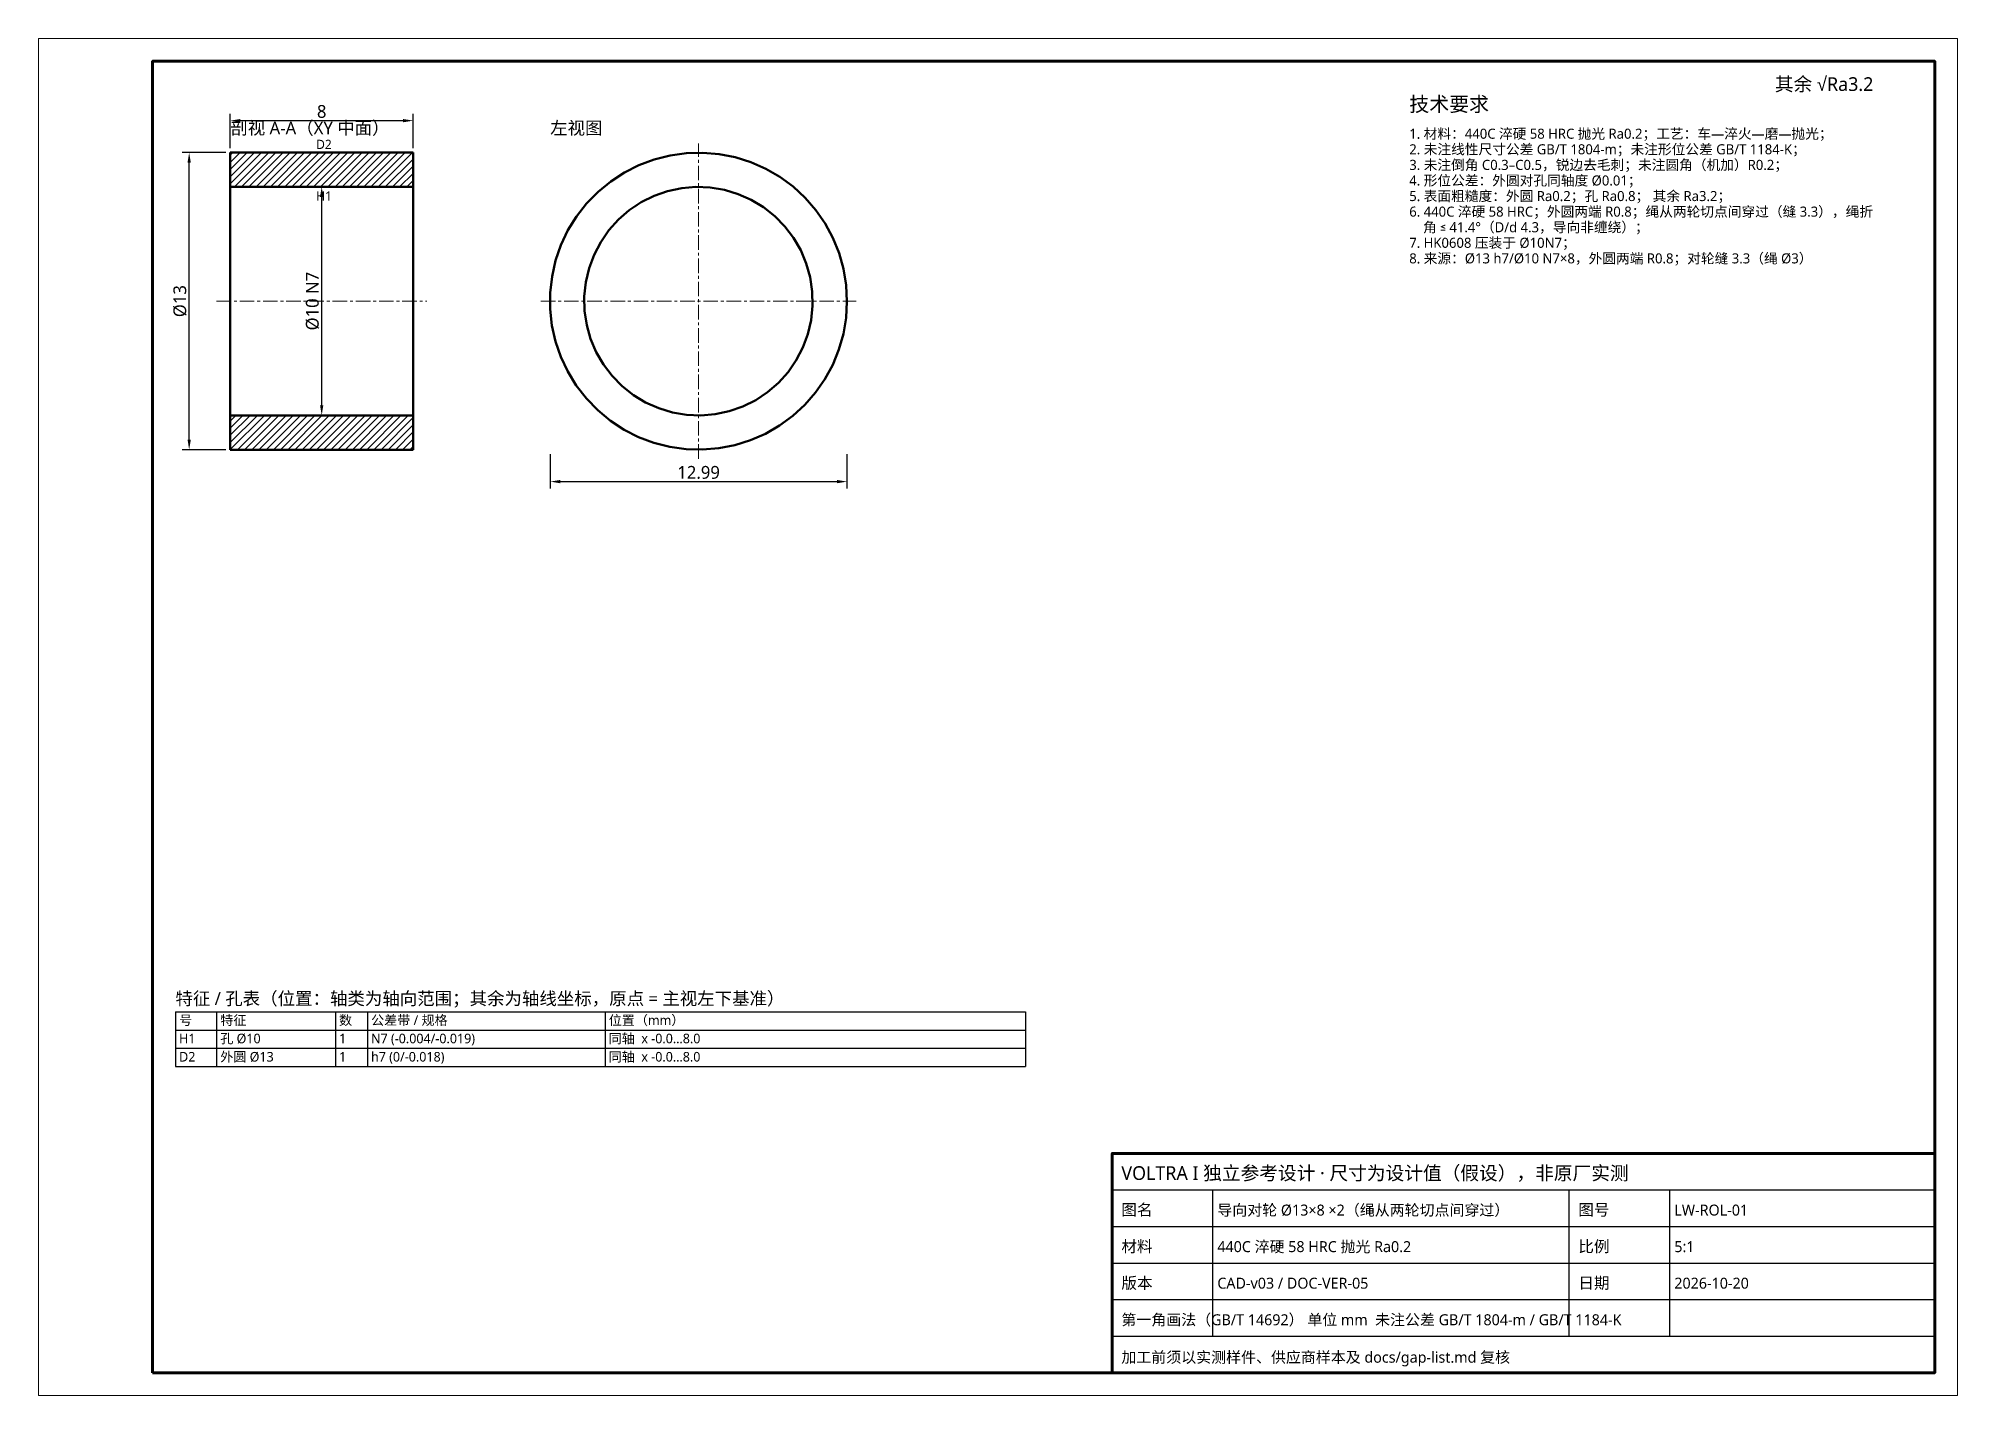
# Model space of a CAD drawing. Header units: millimetres. Extents: x 0 to 420, y 0 to 297.
import ezdxf

# ---------------------------------------------------------------- set-up
doc = ezdxf.new("R2010")
doc.units = ezdxf.units.MM
doc.linetypes.add('CENTER', pattern=[5.08, 3.175, -0.635, 0.635, -0.635])
doc.linetypes.add('DASHED', pattern=[1.524, 1.27, -0.254])
for name, color, linetype, lineweight in [('CENTER', 1, 'CENTER', 18), ('DIM', 3, 'CONTINUOUS', 18), ('FRAME', 7, 'CONTINUOUS', 70), ('HATCH', 8, 'CONTINUOUS', 13), ('HIDDEN', 8, 'DASHED', 25), ('TEXT', 7, 'CONTINUOUS', 25), ('VISIBLE', 7, 'CONTINUOUS', 50)]:
    doc.layers.add(name, color=color, linetype=linetype, lineweight=lineweight)
doc.styles.add('CJK', font='NotoSansCJK-Regular.ttc')
doc.dimstyles.new('GB', dxfattribs={"dimtxt": 2.8, "dimasz": 2.2, "dimexe": 1.5, "dimexo": 1, "dimgap": 0.6, "dimtad": 1, "dimlfac": 100, "dimzin": 12, "dimdsep": 46, "dimtxsty": 'CJK', "dimcen": 2.5, "dimazin": 3, "dimtfac": 0.5, "dimtmove": 2, "dimatfit": 3})

msp = doc.modelspace()

# ---------------------------------------------------------------- hatches: boundary and pattern name
at = {"layer": 'HATCH'}
h = msp.add_hatch(dxfattribs=at)
h.set_pattern_fill('ANSI31', scale=0.35)
h.paths.add_polyline_path([(82, 264.5), (82, 266.03225), (82, 267.56451), (82, 269.09677), (82, 270.62903), (81.83871, 272), (80.30645, 272), (78.77419, 272), (77.24194, 272), (75.70968, 272), (74.17742, 272), (72.64516, 272), (71.1129, 272), (69.58065, 272), (68.04839, 272), (66.51613, 272), (64.98387, 272), (63.45161, 272), (61.91936, 272), (60.3871, 272), (58.85484, 272), (57.32258, 272), (55.79032, 272), (54.25806, 272), (52.72581, 272), (51.19355, 272), (49.66129, 272), (48.12903, 272), (46.59677, 272), (45.06452, 272), (43.53226, 272), (42, 272), (42, 270.46774), (42, 268.93548), (42, 267.40322), (42, 265.87096), (42.16129, 264.5), (43.69355, 264.5), (45.22581, 264.5), (46.75806, 264.5), (48.29032, 264.5), (49.82258, 264.5), (51.35484, 264.5), (52.8871, 264.5), (54.41935, 264.5), (55.95161, 264.5), (57.48387, 264.5), (59.01613, 264.5), (60.54839, 264.5), (62.08064, 264.5), (63.6129, 264.5), (65.14516, 264.5), (66.67742, 264.5), (68.20968, 264.5), (69.74194, 264.5), (71.27419, 264.5), (72.80645, 264.5), (74.33871, 264.5), (75.87097, 264.5), (77.40323, 264.5), (78.93548, 264.5), (80.46774, 264.5), (82, 264.5)])
h = msp.add_hatch(dxfattribs=at)
h.set_pattern_fill('ANSI31', scale=0.35)
h.paths.add_polyline_path([(42, 207), (43.53226, 207), (45.06452, 207), (46.59677, 207), (48.12903, 207), (49.66129, 207), (51.19355, 207), (52.72581, 207), (54.25806, 207), (55.79032, 207), (57.32258, 207), (58.85484, 207), (60.3871, 207), (61.91936, 207), (63.45161, 207), (64.98387, 207), (66.51613, 207), (68.04839, 207), (69.58065, 207), (71.1129, 207), (72.64516, 207), (74.17742, 207), (75.70968, 207), (77.24194, 207), (78.77419, 207), (80.30645, 207), (81.83871, 207), (82, 208.37097), (82, 209.90323), (82, 211.43549), (82, 212.96775), (82, 214.5), (80.46774, 214.5), (78.93548, 214.5), (77.40323, 214.5), (75.87097, 214.5), (74.33871, 214.5), (72.80645, 214.5), (71.27419, 214.5), (69.74194, 214.5), (68.20968, 214.5), (66.67742, 214.5), (65.14516, 214.5), (63.6129, 214.5), (62.08064, 214.5), (60.54839, 214.5), (59.01613, 214.5), (57.48387, 214.5), (55.95161, 214.5), (54.41935, 214.5), (52.8871, 214.5), (51.35484, 214.5), (49.82258, 214.5), (48.29032, 214.5), (46.75806, 214.5), (45.22581, 214.5), (43.69355, 214.5), (42.16129, 214.5), (42, 213.12904), (42, 211.59678), (42, 210.06452), (42, 208.53226), (42, 207)])

# ---------------------------------------------------------------- linework, layer by layer
at = {"layer": 'CENTER'}
for p, q in [((144.4675, 205.00831), (144.4675, 274.00831)), ((39, 239.50831), (85, 239.50831)), ((109.9675, 239.50831), (178.9675, 239.50831))]:
    msp.add_line(p, q, dxfattribs=at)
at = {"layer": 'FRAME', "lineweight": 18}
msp.add_lwpolyline([(0, 0), (420, 0), (420, 297), (0, 297)], close=True, dxfattribs=at)
at = {"layer": 'FRAME'}
for points in [[(25, 5), (415, 5), (415, 292), (25, 292)], [(235, 5), (415, 5), (415, 53), (235, 53)]]:
    msp.add_lwpolyline(points, close=True, dxfattribs=at)
at = {"layer": 'HIDDEN'}
for points in [[(112.40333, 244.89162), (113.19097, 248.38463), (114.35809, 251.76978), (115.89052, 255.006), (117.76967, 258.05399), (119.97271, 260.87677), (122.47291, 263.44005), (125.23991, 265.71274), (128.24014, 267.66725), (131.43717, 269.27984), (134.7922, 270.53094), (138.26449, 271.40537), (141.8119, 271.89251), (145.39137, 271.98645), (148.95945, 271.68605), (152.47283, 270.99495), (155.88886, 269.92155), (159.16607, 268.47887), (162.26469, 266.68443), (165.14709, 264.56), (167.7783, 262.13138), (170.12637, 259.42805), (172.1628, 256.48282), (173.86287, 253.33143), (175.20594, 250.01216), (176.17572, 246.56528), (176.76042, 243.03263), (176.95296, 239.45711), (176.75098, 235.88211), (176.15696, 232.35102), (175.17809, 228.90671), (173.82626, 225.59099), (172.11788, 222.44411), (170.07368, 219.50426), (167.71849, 216.80713), (165.08088, 214.38546), (162.19288, 212.26865), (159.08954, 210.4824), (155.80853, 209.04837), (152.38968, 207.98399), (148.87449, 207.30217), (145.30563, 207.01119), (141.72641, 207.11457), (138.1803, 207.61108), (134.71033, 208.49467), (131.35862, 209.75462), (128.16585, 211.37564), (125.1708, 213.33806), (122.4098, 215.61804), (119.91637, 218.18792), (117.72079, 221.0165), (115.8497, 224.06944), (114.32581, 227.30969), (113.16763, 230.69792), (112.38921, 234.19299), (112, 237.75247), (112.00473, 241.33318), (112.40333, 244.89162)], [(119.7994, 243.6474), (120.51361, 246.70461), (121.60536, 249.6482), (123.05743, 252.43175), (124.84691, 255.01135), (126.9456, 257.34633), (129.32039, 259.39986), (131.93383, 261.13956), (134.7447, 262.538), (137.70868, 263.57311), (140.77902, 264.22857), (143.9073, 264.49404), (147.04419, 264.36535), (150.14021, 263.84451), (153.14655, 262.93975), (156.01577, 261.66533), (158.70265, 260.04135), (161.1648, 258.09342), (163.3634, 255.85226), (165.26376, 253.35321), (166.83593, 250.63569), (168.05511, 247.74256), (168.90206, 244.71943), (169.36344, 241.61399), (169.43197, 238.47521), (169.10656, 235.3526), (168.39236, 232.29539), (167.30061, 229.3518), (165.84854, 226.56825), (164.05905, 223.98865), (161.96037, 221.65367), (159.58558, 219.60014), (156.97214, 217.86044), (154.16126, 216.462), (151.19729, 215.42689), (148.12694, 214.77143), (144.99866, 214.50596), (141.86178, 214.63465), (138.76575, 215.15549), (135.75942, 216.06025), (132.89019, 217.33467), (130.20332, 218.95865), (127.74117, 220.90658), (125.54257, 223.14774), (123.6422, 225.64679), (122.07004, 228.36431), (120.85086, 231.25744), (120.0039, 234.28057), (119.54252, 237.38601), (119.474, 240.52479), (119.7994, 243.6474)]]:
    msp.add_lwpolyline(points, dxfattribs=at)
at = {"layer": 'TEXT'}
for p, q in [((30, 84), (30, 72)), ((39, 84), (39, 72)), ((65, 84), (65, 72)), ((72, 84), (72, 72)), ((124, 84), (124, 72)), ((216, 84), (216, 72)), ((235, 45), (415, 45)), ((257, 13), (257, 45)), ((335, 13), (335, 45)), ((357, 13), (357, 45)), ((235, 37), (415, 37)), ((235, 29), (415, 29)), ((235, 21), (415, 21)), ((235, 13), (415, 13))]:
    msp.add_line(p, q, dxfattribs=at)
for points in [[(30, 84), (216, 84)], [(30, 80), (216, 80)], [(30, 76), (216, 76)], [(30, 72), (216, 72)]]:
    msp.add_lwpolyline(points, dxfattribs=at)
at = {"layer": 'VISIBLE'}
for points in [[(42, 272), (42, 272), (42, 272), (42, 272), (42, 272), (42, 272), (42, 272), (42, 272), (42, 272), (42, 272), (42, 272), (42, 272), (42, 272), (42, 272), (42, 272)], [(42, 272), (42, 272), (42, 272), (42, 272), (42, 272), (42, 272), (42, 272), (42, 272), (42, 272), (42, 272), (42, 272), (42, 272), (42, 272), (42, 272), (42, 272)], [(82, 272), (42, 272)], [(42, 272), (42, 264.5)], [(82, 272), (42, 272)], [(82, 272), (82, 272), (82, 272), (82, 272), (82, 272), (82, 272), (82, 272), (82, 272), (82, 272), (82, 272), (82, 272), (82, 272), (82, 272), (82, 272), (82, 272)], [(82, 272), (82, 272), (82, 272), (82, 272), (82, 272), (82, 272), (82, 272), (82, 272), (82, 272), (82, 272), (82, 272), (82, 272), (82, 272), (82, 272), (82, 272)], [(82, 272), (82, 264.5)], [(112.40333, 244.89162), (113.19097, 248.38463), (114.35809, 251.76978), (115.89052, 255.006), (117.76967, 258.05399), (119.97271, 260.87677), (122.47291, 263.44005), (125.23991, 265.71274), (128.24014, 267.66725), (131.43717, 269.27984), (134.7922, 270.53094), (138.26449, 271.40537), (141.8119, 271.89251), (145.39137, 271.98645), (148.95945, 271.68605), (152.47283, 270.99495), (155.88886, 269.92155), (159.16607, 268.47887), (162.26469, 266.68443), (165.14709, 264.56), (167.7783, 262.13138), (170.12637, 259.42805), (172.1628, 256.48282), (173.86287, 253.33143), (175.20594, 250.01216), (176.17572, 246.56528), (176.76042, 243.03263), (176.95296, 239.45711), (176.75098, 235.88211), (176.15696, 232.35102), (175.17809, 228.90671), (173.82626, 225.59099), (172.11788, 222.44411), (170.07368, 219.50426), (167.71849, 216.80713), (165.08088, 214.38546), (162.19288, 212.26865), (159.08954, 210.4824), (155.80853, 209.04837), (152.38968, 207.98399), (148.87449, 207.30217), (145.30563, 207.01119), (141.72641, 207.11457), (138.1803, 207.61108), (134.71033, 208.49467), (131.35862, 209.75462), (128.16585, 211.37564), (125.1708, 213.33806), (122.4098, 215.61804), (119.91637, 218.18792), (117.72079, 221.0165), (115.8497, 224.06944), (114.32581, 227.30969), (113.16763, 230.69792), (112.38921, 234.19299), (112, 237.75247), (112.00473, 241.33318), (112.40333, 244.89162)], [(42, 243.6474), (42, 246.09405), (42, 248.47447), (42, 250.76477), (42, 252.94195), (42, 254.98414), (42, 256.87082), (42, 258.58307), (42, 260.10368), (42, 261.41737), (42, 262.51097), (42, 263.37348), (42, 263.99625), (42, 264.37301), (42, 264.5)], [(82, 264.5), (42, 264.5)], [(82, 243.6474), (82, 246.09405), (82, 248.47447), (82, 250.76477), (82, 252.94195), (82, 254.98414), (82, 256.87082), (82, 258.58307), (82, 260.10368), (82, 261.41737), (82, 262.51097), (82, 263.37348), (82, 263.99625), (82, 264.37301), (82, 264.5)], [(119.7994, 243.6474), (120.51361, 246.70461), (121.60536, 249.6482), (123.05743, 252.43175), (124.84691, 255.01135), (126.9456, 257.34633), (129.32039, 259.39986), (131.93383, 261.13956), (134.7447, 262.538), (137.70868, 263.57311), (140.77902, 264.22857), (143.9073, 264.49404), (147.04419, 264.36535), (150.14021, 263.84451), (153.14655, 262.93975), (156.01577, 261.66533), (158.70265, 260.04135), (161.1648, 258.09342), (163.3634, 255.85226), (165.26376, 253.35321), (166.83593, 250.63569), (168.05511, 247.74256), (168.90206, 244.71943), (169.36344, 241.61399), (169.43197, 238.47521), (169.10656, 235.3526), (168.39236, 232.29539), (167.30061, 229.3518), (165.84854, 226.56825), (164.05905, 223.98865), (161.96037, 221.65367), (159.58558, 219.60014), (156.97214, 217.86044), (154.16126, 216.462), (151.19729, 215.42689), (148.12694, 214.77143), (144.99866, 214.50596), (141.86178, 214.63465), (138.76575, 215.15549), (135.75942, 216.06025), (132.89019, 217.33467), (130.20332, 218.95865), (127.74117, 220.90658), (125.54257, 223.14774), (123.6422, 225.64679), (122.07004, 228.36431), (120.85086, 231.25744), (120.0039, 234.28057), (119.54252, 237.38601), (119.474, 240.52479), (119.7994, 243.6474)], [(42, 214.5), (42, 214.69395), (42, 215.26921), (42, 216.21695), (42, 217.52258), (42, 219.16606), (42, 221.1221), (42, 223.36065), (42, 225.84729), (42, 228.5438), (42, 231.40873), (42, 234.39804), (42, 237.46577), (42, 240.56477), (42, 243.6474)], [(82, 214.5), (82, 214.69395), (82, 215.26921), (82, 216.21695), (82, 217.52258), (82, 219.16606), (82, 221.1221), (82, 223.36065), (82, 225.84729), (82, 228.5438), (82, 231.40873), (82, 234.39804), (82, 237.46577), (82, 240.56477), (82, 243.6474)], [(42, 214.5), (42, 207)], [(82, 214.5), (42, 214.5)], [(82, 214.5), (82, 207)], [(42, 207), (42, 207), (42, 207), (42, 207), (42, 207), (42, 207), (42, 207), (42, 207), (42, 207), (42, 207), (42, 207), (42, 207), (42, 207), (42, 207), (42, 207)], [(42, 207), (42, 207), (42, 207), (42, 207), (42, 207), (42, 207), (42, 207), (42, 207), (42, 207), (42, 207), (42, 207), (42, 207), (42, 207), (42, 207), (42, 207)], [(82, 207), (42, 207)], [(82, 207), (42, 207)], [(82, 207), (82, 207), (82, 207), (82, 207), (82, 207), (82, 207), (82, 207), (82, 207), (82, 207), (82, 207), (82, 207), (82, 207), (82, 207), (82, 207), (82, 207)], [(82, 207), (82, 207), (82, 207), (82, 207), (82, 207), (82, 207), (82, 207), (82, 207), (82, 207), (82, 207), (82, 207), (82, 207), (82, 207), (82, 207), (82, 207)]]:
    msp.add_lwpolyline(points, dxfattribs=at)

# ---------------------------------------------------------------- texts
at = {"layer": 'DIM', "style": 'CJK'}
for s, p in [('D2', (60.8, 272.80831)), ('H1', (60.8, 261.50831))]:
    msp.add_text(s, height=2, dxfattribs=at).set_placement(p)
at = {"layer": 'TEXT', "style": 'CJK'}
for s, height, p in [('其余 √Ra3.2', 3, (380, 285.5)), ('技术要求', 3.2, (300, 281)), ('剖视 A-A（XY 中面）', 2.8, (42, 276)), ('左视图', 2.8, (112, 275.98645)), ('1. 材料：440C 淬硬 58 HRC 抛光 Ra0.2；工艺：车—淬火—磨—抛光；', 2.2, (300, 275.04)), ('2. 未注线性尺寸公差 GB/T 1804-m；未注形位公差 GB/T 1184-K；', 2.2, (300, 271.63)), ('3. 未注倒角 C0.3–C0.5，锐边去毛刺；未注圆角（机加）R0.2；', 2.2, (300, 268.22)), ('4. 形位公差：外圆对孔同轴度 Ø0.01；', 2.2, (300, 264.81)), ('6. 440C 淬硬 58 HRC；外圆两端 R0.8；绳从两轮切点间穿过（缝 3.3），绳折', 2.2, (300, 257.99)), ('5. 表面粗糙度：外圆 Ra0.2；孔 Ra0.8； 其余 Ra3.2；', 2.2, (300, 261.4)), ('\u3000角 ≤ 41.4°（D/d 4.3，导向非缠绕）；', 2.2, (300, 254.58)), ('7. HK0608 压装于 Ø10N7；', 2.2, (300, 251.17)), ('8. 来源：Ø13 h7/Ø10 N7×8，外圆两端 R0.8；对轮缝 3.3（绳 Ø3）', 2.2, (300, 247.76)), ('特征 / 孔表（位置：轴类为轴向范围；其余为轴线坐标，原点 = 主视左下基准）', 2.8, (30, 85.5)), ('号', 2.1, (30.8, 81.1)), ('特征', 2.1, (39.8, 81.1)), ('数', 2.1, (65.8, 81.1)), ('公差带 / 规格', 2.1, (72.8, 81.1)), ('位置（mm）', 2.1, (124.8, 81.1)), ('H1', 2.1, (30.8, 77.1)), ('孔 Ø10', 2.1, (39.8, 77.1)), ('1', 2.1, (65.8, 77.1)), ('N7 (-0.004/-0.019)', 2.1, (72.8, 77.1)), ('同轴  x -0.0…8.0', 2.1, (124.8, 77.1)), ('D2', 2.1, (30.8, 73.1)), ('外圆 Ø13', 2.1, (39.8, 73.1)), ('1', 2.1, (65.8, 73.1)), ('h7 (0/-0.018)', 2.1, (72.8, 73.1)), ('同轴  x -0.0…8.0', 2.1, (124.8, 73.1)), ('VOLTRA I 独立参考设计 · 尺寸为设计值（假设），非原厂实测', 3, (237, 47.2)), ('图名', 2.5, (237, 39.4)), ('导向对轮 Ø13×8 ×2（绳从两轮切点间穿过）', 2.4, (258, 39.4)), ('图号', 2.5, (337, 39.4)), ('LW-ROL-01', 2.4, (358, 39.4)), ('材料', 2.5, (237, 31.4)), ('440C 淬硬 58 HRC 抛光 Ra0.2', 2.4, (258, 31.4)), ('比例', 2.5, (337, 31.4)), ('5:1', 2.4, (358, 31.4)), ('版本', 2.5, (237, 23.4)), ('CAD-v03 / DOC-VER-05', 2.4, (258, 23.4)), ('日期', 2.5, (337, 23.4)), ('2026-10-20', 2.4, (358, 23.4)), ('第一角画法（GB/T 14692） 单位 mm  未注公差 GB/T 1804-m / GB/T 1184-K', 2.4, (237, 15.4)), ('加工前须以实测样件、供应商样本及 docs/gap-list.md 复核', 2.4, (237, 7.2))]:
    msp.add_text(s, height=height, dxfattribs=at).set_placement(p)

# ---------------------------------------------------------------- dimensions: what is measured, and where the dimension line sits
at = {"layer": 'DIM'}
for base, p1, p2, text in [((42, 279), (42, 272), (82, 272), '8'), ((112, 200.01119), (112, 207.01119), (176.95296, 207.01119), '12.99')]:
    msp.add_linear_dim(base=base, p1=p1, p2=p2, text=text, dimstyle='GB', dxfattribs=at).render()
for base, p1, p2, text in [((33, 207), (42, 207), (42, 272), 'Ø13'), ((62, 214.50831), (62, 214.50831), (62, 264.50831), 'Ø10 N7')]:
    msp.add_linear_dim(base=base, p1=p1, p2=p2, angle=90, text=text, dimstyle='GB', dxfattribs=at).render()

doc.saveas('drawing.dxf')
